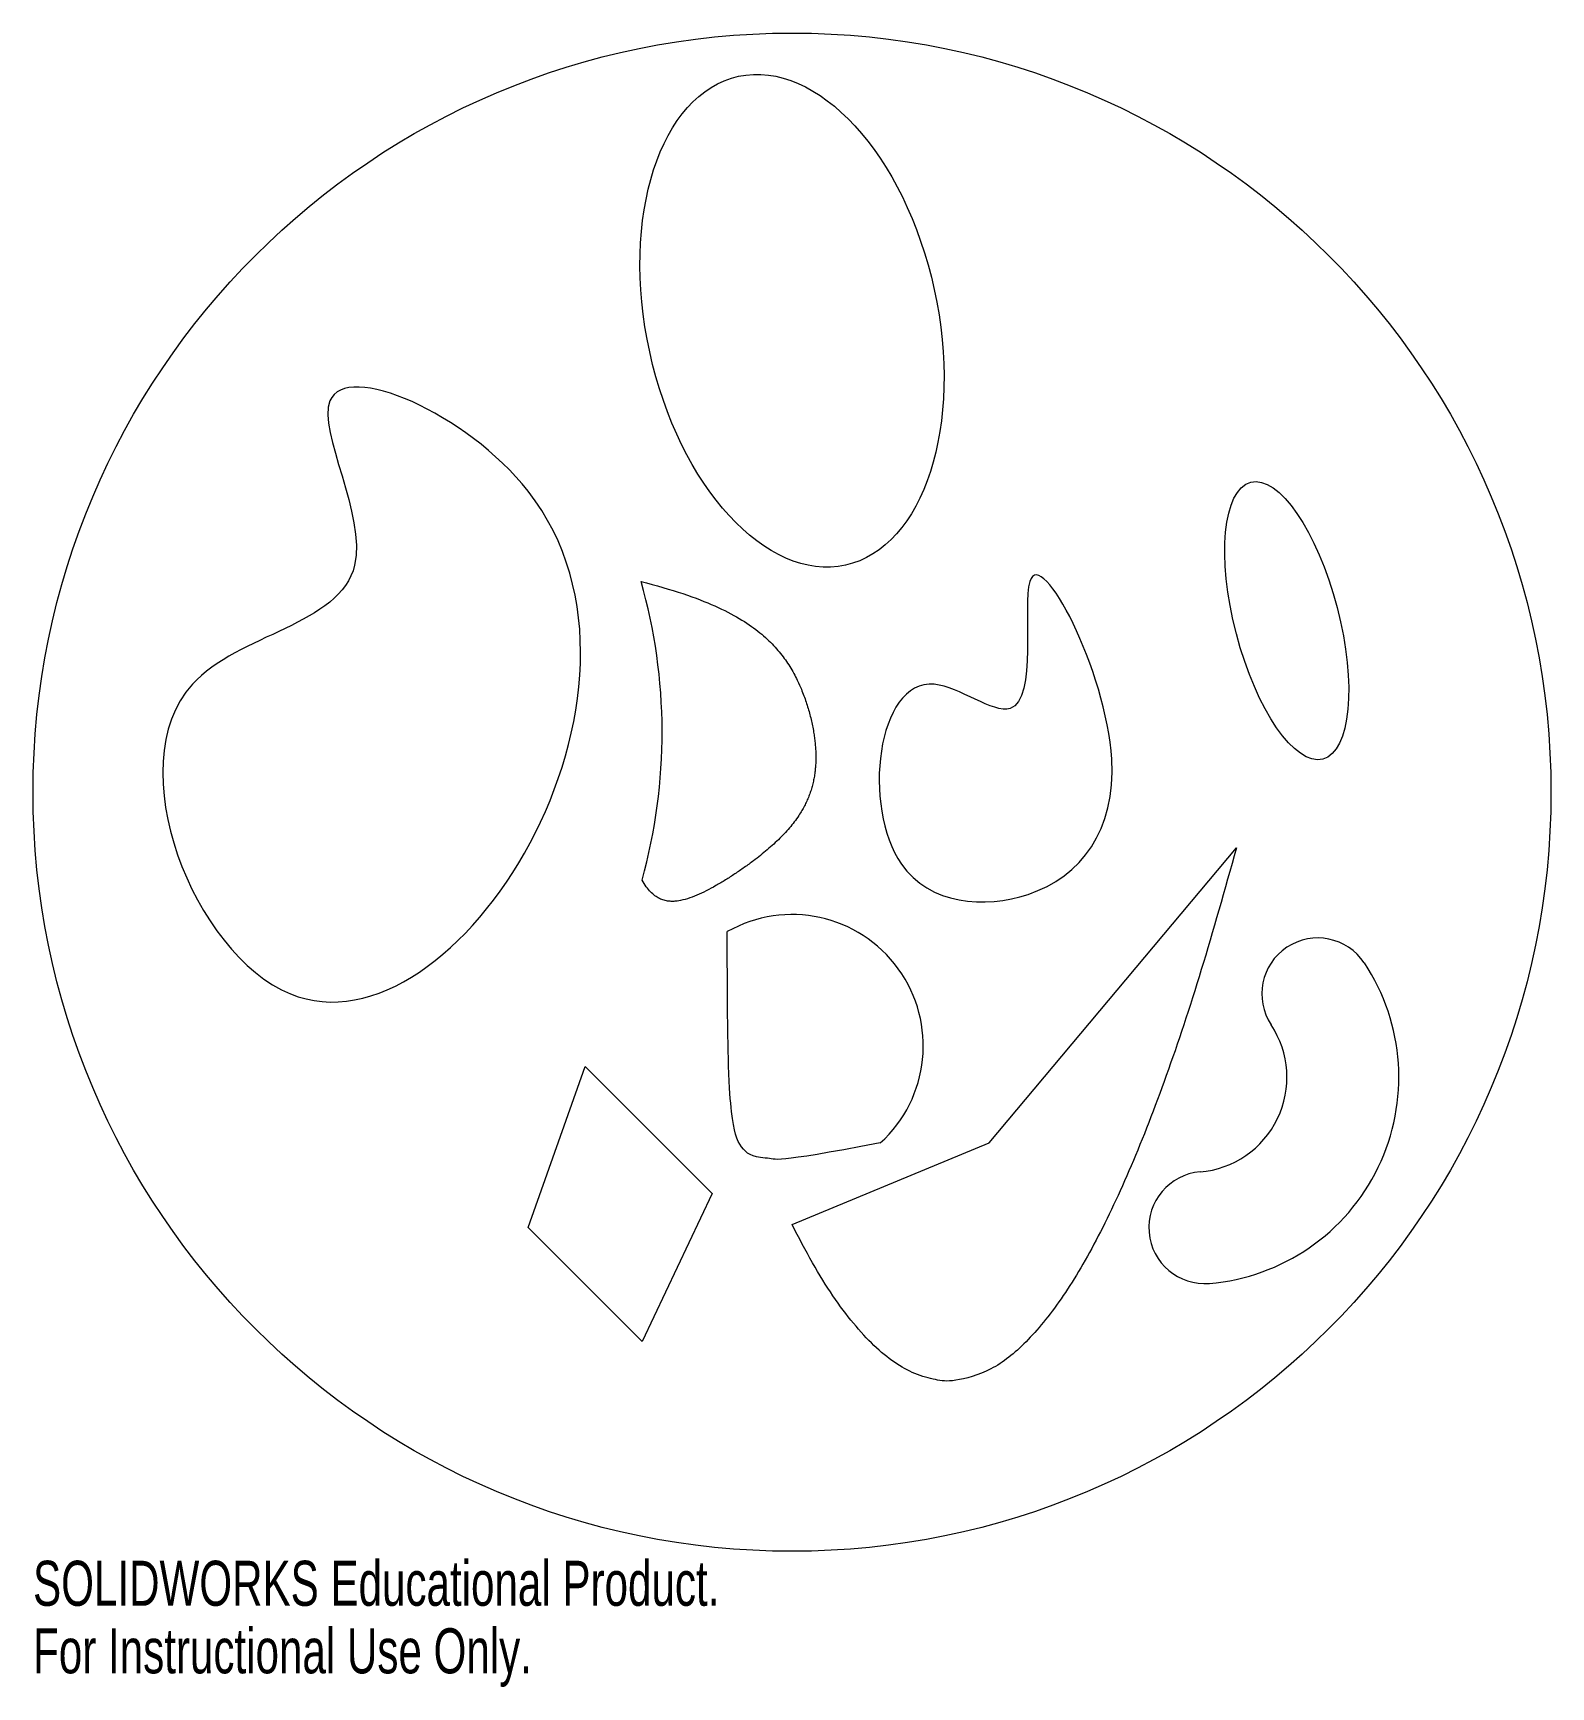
# Model space of a CAD drawing. Header units: inches. Extents: x -3.21 to 3.21, y -3.78 to 3.21.
import ezdxf

# ---------------------------------------------------------------- set-up
doc = ezdxf.new("R2010")
doc.units = ezdxf.units.IN
doc.header["$MEASUREMENT"] = 0
doc.styles.add('SLDTEXTSTYLE0', font='TXT', dxfattribs={"width": 0.7})

msp = doc.modelspace()

# ---------------------------------------------------------------- linework, layer by layer
at = {"color": 7, "linetype": 'Continuous', "lineweight": 15}
for p, q in [((0.8333, -1.4824), (1.8783, -0.2358)), ((-1.1154, -1.8402), (-0.8745, -1.1588)), ((-0.8745, -1.1588), (-0.3374, -1.6958)), ((0, -1.8271), (0.8333, -1.4824)), ((-0.3374, -1.6958), (-0.6336, -2.3219)), ((-0.6336, -2.3219), (-1.1154, -1.8402))]:
    msp.add_line(p, q, dxfattribs=at)
msp.add_circle((0, 0), 3.2078, dxfattribs=at)
for centre, radius, start, end in [((-2.8847, 0.252), 2.3358, 344.5179, 15.87002), ((0, -1.072), 0.5548, 312.28081, 119.53878), ((2.2221, -0.8525), 0.2364, 33.58862, 213.58862), ((1.6912, -1.2051), 0.8738, 274.81659, 33.58862), ((1.6912, -1.2051), 0.4009, 274.81659, 33.58862), ((1.7447, -1.8402), 0.2364, 94.81659, 274.81659)]:
    msp.add_arc(centre, radius, start, end, dxfattribs=at)
for centre, major_axis, ratio in [((0, 1.9921), (0.2257, -1.0329), 0.582328), ((2.0913, 0.7248), (-0.1524, 0.585), 0.364111)]:
    msp.add_ellipse(centre, major_axis=major_axis, ratio=ratio, dxfattribs=at)
for points, knots in [([(-2.1199, -0.8525), (-2.5283, -0.6856), (-3.0414, 0.6077), (-1.5508, 0.7368), (-2.274, 1.9911), (-0.0734, 1.04), (-1.4206, -1.1383), (-2.1199, -0.8525)], [0, 0, 0, 0, 0.221507, 0.358815, 0.472152, 0.620742, 1, 1, 1, 1]), ([(0.6015, 0.4557), (0.7083, 0.4465), (1.079, 0.1439), (0.8736, 1.3959), (1.5522, 0.0774), (1.1004, -0.5159), (0.2528, -0.4496), (0.3565, 0.4767), (0.6015, 0.4557)], [0, 0, 0, 0, 0.0908807, 0.2376671, 0.4610486, 0.6425297, 0.7914023, 1, 1, 1, 1]), ([(0.3732, -1.4824), (-0.0992, -1.5716), (-0.0576, -1.551), (-0.1687, -1.5416), (-0.1934, -1.5266), (-0.2335, -1.4713), (-0.246, -1.4348), (-0.2605, -1.3067), (-0.2645, -1.253), (-0.2709, -1.0605), (-0.2735, -0.9601), (-0.2735, -0.5893)], [0, 0, 0, 0, 0.25, 0.25, 0.5, 0.5, 0.75, 0.75, 0.875, 0.875, 1, 1, 1, 1])]:
    msp.add_open_spline(points, degree=3, knots=knots, dxfattribs=at)
for points, degree in [([(-0.6379, 0.8907), (0.2972, 0.6513), (-0.0962, 0.3978), (0.2185, 0.1442), (0.3322, -0.2666), (-0.2011, -0.0656), (-0.4371, -0.7212), (-0.6336, -0.3715)], 7), ([(1.8783, -0.2358), (0.9391, -3.7054), (0, -1.8271)], 2)]:
    msp.add_open_spline(points, degree=degree, dxfattribs=at)

# ---------------------------------------------------------------- texts
at = {"color": 7, "linetype": 'Continuous', "char_height": 0.1903, "attachment_point": 1, "style": 'SLDTEXTSTYLE0'}
for s, insert in [('SOLIDWORKS Educational Product.', (-3.2078, -3.2479)), ('For Instructional Use Only.', (-3.2078, -3.5334))]:
    msp.add_mtext(s, dxfattribs=dict(at, insert=insert))

doc.saveas('drawing.dxf')
